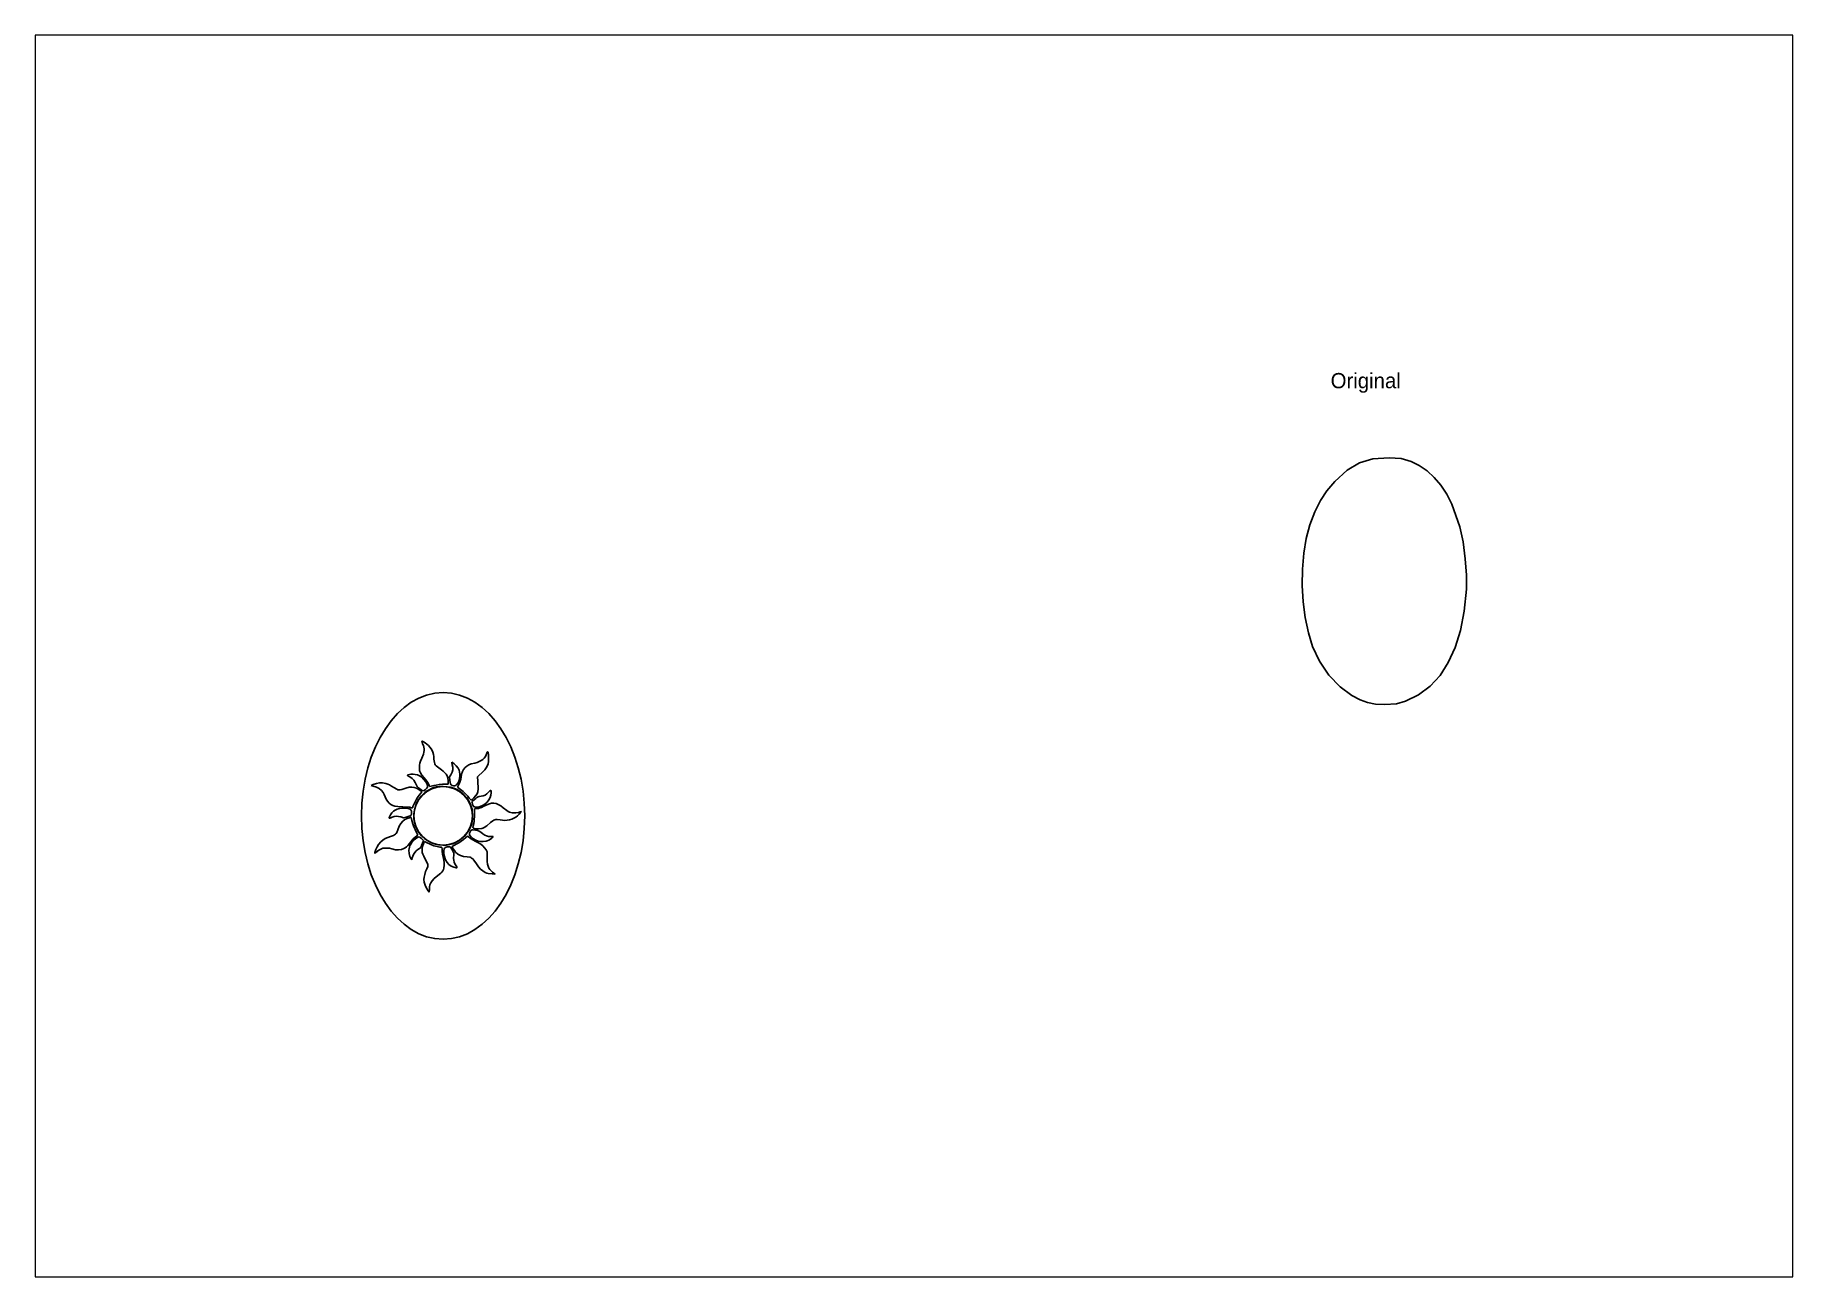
# Paper-space layout 'Presentación2' of a CAD drawing. Extents: x 1 to 295, y 1 to 209.
# The model-space entities are those that its viewports show. They can reach past a viewport. Long polylines and large blocks are cut down to what shows.
import ezdxf

# ---------------------------------------------------------------- set-up
doc = ezdxf.new("R2010")
doc.units = 0
doc.header["$MEASUREMENT"] = 0
doc.layers.add('Image', color=7, linetype='Continuous')

msp = doc.modelspace()

# ---------------------------------------------------------------- linework, layer by layer
at = {"linetype": 'Continuous'}
msp.add_circle((42.78, 216.69), 3.85, dxfattribs=at)
msp.add_ellipse((42.78, 216.69), major_axis=(0, 16.2), ratio=0.661953, dxfattribs=at)
at = {"layer": 'Image'}
for p, q in [((164.92, 263.58), (163.16, 263.07)), ((167.05, 263.72), (164.92, 263.58)), ((168.65, 263.63), (167.05, 263.72)), ((169.93, 263.24), (168.65, 263.63)), ((171.02, 262.7), (169.93, 263.24)), ((161.56, 262.11), (159.92, 260.6)), ((163.16, 263.07), (161.56, 262.11)), ((172.05, 261.99), (171.02, 262.7)), ((172.99, 261.13), (172.05, 261.99)), ((173.85, 260.11), (172.99, 261.13)), ((158.88, 259.39), (158.02, 258.1)), ((159.92, 260.6), (158.88, 259.39)), ((174.62, 258.95), (173.85, 260.11)), ((175.3, 257.64), (174.62, 258.95)), ((157.3, 256.64), (156.64, 254.9)), ((158.02, 258.1), (157.3, 256.64)), ((176.35, 254.65), (175.3, 257.64)), ((156.64, 254.9), (156.17, 253.14)), ((176.76, 252.68), (176.35, 254.65)), ((156.17, 253.14), (155.84, 251.19)), ((177.06, 250.46), (176.76, 252.68)), ((155.84, 251.19), (155.67, 249.11)), ((177.22, 248.29), (177.06, 250.46)), ((155.67, 249.11), (155.64, 246.97)), ((177.21, 246.47), (177.22, 248.29)), ((155.64, 246.97), (155.76, 244.82)), ((155.76, 244.82), (156.03, 242.73)), ((176.9, 243.6), (177.21, 246.47)), ((156.03, 242.73), (156.44, 240.74)), ((176.41, 241.05), (176.9, 243.6)), ((156.44, 240.74), (156.99, 238.93)), ((175.72, 238.79), (176.41, 241.05)), ((156.99, 238.93), (157.9, 237.01)), ((174.83, 236.82), (175.72, 238.79)), ((157.9, 237.01), (159.15, 235.18)), ((173.74, 235.14), (174.83, 236.82)), ((159.15, 235.18), (160.61, 233.62)), ((160.61, 233.62), (162.14, 232.49)), ((170.93, 232.61), (172.44, 233.74)), ((172.44, 233.74), (173.74, 235.14)), ((162.14, 232.49), (163.24, 231.92)), ((163.24, 231.92), (164.23, 231.57)), ((164.23, 231.57), (165.26, 231.38)), ((165.26, 231.38), (166.5, 231.32)), ((166.5, 231.32), (168.04, 231.39)), ((168.04, 231.39), (169.21, 231.74)), ((169.21, 231.74), (170.93, 232.61)), ((169.21, 231.74), (169.21, 231.74)), ((40.09, 226.17), (39.97, 226.5)), ((39.97, 226.5), (40.04, 226.5)), ((40.04, 226.5), (40.21, 226.41)), ((40.21, 226.41), (40.42, 226.28)), ((40.42, 226.28), (40.64, 226.12)), ((39.81, 223.88), (39.98, 224.25)), ((39.98, 224.25), (40.21, 224.8)), ((40.19, 225.93), (40.09, 226.17)), ((40.26, 225.71), (40.19, 225.93)), ((40.21, 224.8), (40.27, 225.05)), ((40.29, 225.49), (40.26, 225.71)), ((40.27, 225.05), (40.3, 225.27)), ((40.3, 225.27), (40.29, 225.49)), ((40.64, 226.12), (40.86, 225.92)), ((40.86, 225.92), (41.04, 225.72)), ((41.04, 225.72), (41.2, 225.51)), ((41.2, 225.51), (41.33, 225.28)), ((41.33, 225.28), (41.42, 225.04)), ((41.42, 225.04), (41.5, 224.77)), ((41.5, 224.77), (41.55, 224.47)), ((41.55, 224.47), (41.58, 224.14)), ((41.58, 224.14), (41.63, 223.7)), ((47.78, 223.95), (47.99, 224.11)), ((47.99, 224.11), (48.16, 224.29)), ((48.16, 224.29), (48.33, 224.5)), ((48.33, 224.5), (48.45, 224.71)), ((48.45, 224.71), (48.53, 224.91)), ((48.53, 224.91), (48.58, 225.05)), ((48.58, 225.05), (48.62, 225.11)), ((48.62, 225.11), (48.65, 225.09)), ((48.65, 225.09), (48.7, 225)), ((48.7, 225), (48.74, 224.7)), ((48.75, 224.27), (48.73, 223.83)), ((48.74, 224.7), (48.75, 224.27)), ((38.1, 221.99), (38.12, 222.05)), ((38.2, 221.92), (38.1, 221.99)), ((38.12, 222.05), (38.2, 222.09)), ((38.2, 222.09), (38.54, 222.15)), ((38.39, 221.8), (38.2, 221.92)), ((38.7, 221.6), (38.39, 221.8)), ((38.54, 222.15), (38.84, 222.16)), ((38.84, 222.16), (39.13, 222.12)), ((39.13, 222.12), (39.42, 222.06)), ((39.42, 222.06), (39.66, 221.97)), ((39.66, 223.06), (39.67, 223.35)), ((39.68, 222.67), (39.66, 223.06)), ((39.66, 221.97), (39.98, 221.77)), ((39.67, 223.35), (39.72, 223.6)), ((39.73, 222.53), (39.68, 222.67)), ((39.72, 223.6), (39.81, 223.88)), ((39.81, 222.36), (39.73, 222.53)), ((40, 222.05), (39.81, 222.36)), ((39.98, 221.77), (40.27, 221.49)), ((40.28, 221.7), (40, 222.05)), ((40.53, 221.42), (40.28, 221.7)), ((41.63, 223.7), (41.68, 223.54)), ((41.68, 223.54), (41.76, 223.4)), ((41.76, 223.4), (41.87, 223.26)), ((41.87, 223.26), (42.04, 223.12)), ((42.04, 223.12), (42.55, 222.75)), ((42.55, 222.75), (42.81, 222.55)), ((42.81, 222.55), (43.03, 222.36)), ((43.03, 222.36), (43.19, 222.15)), ((43.19, 222.15), (43.32, 221.93)), ((43.32, 221.93), (43.41, 221.67)), ((43.41, 221.67), (43.44, 221.28)), ((43.64, 221.8), (43.8, 222.1)), ((43.66, 221.39), (43.64, 221.8)), ((43.8, 222.1), (43.97, 222.45)), ((43.93, 223.68), (43.94, 223.73)), ((43.98, 223.41), (43.93, 223.68)), ((43.94, 223.73), (44.01, 223.71)), ((43.97, 222.45), (44.06, 222.76)), ((44.06, 223.07), (43.98, 223.41)), ((44.01, 223.71), (44.25, 223.53)), ((44.06, 222.76), (44.06, 223.07)), ((44.25, 223.53), (44.51, 223.25)), ((44.51, 223.25), (44.74, 222.94)), ((44.74, 222.94), (44.88, 222.68)), ((44.88, 222.68), (44.94, 222.42)), ((44.94, 222.42), (44.98, 222.16)), ((44.98, 221.89), (44.94, 221.62)), ((44.98, 222.16), (44.98, 221.89)), ((45.09, 221.52), (45.14, 221.79)), ((45.14, 221.79), (45.21, 222.18)), ((45.21, 222.18), (45.32, 222.51)), ((45.32, 222.51), (45.47, 222.79)), ((45.47, 222.79), (45.66, 223.04)), ((45.66, 223.04), (45.88, 223.24)), ((45.88, 223.24), (46.14, 223.4)), ((46.14, 223.4), (46.48, 223.52)), ((46.48, 223.52), (46.94, 223.63)), ((46.94, 223.63), (47.26, 223.72)), ((47.26, 223.72), (47.54, 223.82)), ((47.49, 221.98), (47.3, 221.82)), ((47.3, 221.82), (47.34, 221.25)), ((47.92, 222.37), (47.49, 221.98)), ((47.54, 223.82), (47.78, 223.95)), ((48.25, 222.75), (47.92, 222.37)), ((48.51, 223.13), (48.25, 222.75)), ((48.68, 223.51), (48.51, 223.13)), ((48.73, 223.83), (48.68, 223.51)), ((33.32, 220.68), (33.61, 220.81)), ((33.61, 220.61), (33.32, 220.68)), ((33.61, 220.81), (34.03, 220.94)), ((34.02, 220.47), (33.61, 220.61)), ((34.38, 220.28), (34.02, 220.47)), ((34.03, 220.94), (34.43, 221.01)), ((34.68, 220.04), (34.38, 220.28)), ((34.43, 221.01), (34.84, 221.01)), ((34.91, 219.76), (34.68, 220.04)), ((34.84, 221.01), (35.25, 220.94)), ((35.04, 219.52), (34.91, 219.76)), ((35.18, 219.21), (35.04, 219.52)), ((35.25, 220.94), (35.5, 220.86)), ((35.5, 220.86), (35.75, 220.75)), ((35.75, 220.75), (36.01, 220.61)), ((36.01, 220.61), (36.33, 220.41)), ((36.33, 220.41), (36.69, 220.18)), ((36.69, 220.18), (36.84, 220.12)), ((36.84, 220.12), (36.99, 220.1)), ((36.99, 220.1), (37.15, 220.1)), ((37.15, 220.1), (37.34, 220.14)), ((37.34, 220.14), (37.88, 220.31)), ((37.88, 220.31), (38.33, 220.44)), ((38.33, 220.44), (38.48, 220.45)), ((38.48, 220.45), (38.67, 220.45)), ((38.67, 220.45), (38.99, 220.41)), ((38.93, 221.37), (38.7, 221.6)), ((39.11, 221.09), (38.93, 221.37)), ((38.99, 220.41), (39.29, 220.31)), ((39.27, 220.73), (39.11, 221.09)), ((39.36, 220.54), (39.27, 220.73)), ((39.29, 220.31), (39.58, 220.15)), ((39.56, 220.38), (39.36, 220.54)), ((39.65, 219.42), (39.43, 219.12)), ((39.92, 220.1), (39.56, 220.38)), ((39.58, 220.15), (39.88, 219.93)), ((39.87, 219.68), (39.65, 219.42)), ((40, 219.83), (39.87, 219.68)), ((39.88, 219.93), (40, 219.83)), ((40.04, 220.02), (39.92, 220.1)), ((39.92, 220.1), (39.92, 220.1)), ((39.94, 219.33), (40.15, 219.54)), ((40.15, 219.98), (40.04, 220.02)), ((40.28, 220.04), (40.15, 219.98)), ((40.15, 219.54), (40.37, 219.74)), ((40.27, 221.49), (40.51, 221.17)), ((40.48, 220.17), (40.28, 220.04)), ((40.37, 219.74), (40.61, 219.92)), ((40.65, 220.32), (40.48, 220.17)), ((40.51, 221.17), (40.68, 220.83)), ((40.73, 221.14), (40.53, 221.42)), ((40.61, 219.92), (40.87, 220.08)), ((40.74, 220.45), (40.65, 220.32)), ((40.68, 220.83), (40.74, 220.61)), ((40.87, 220.89), (40.73, 221.14)), ((40.74, 220.61), (40.74, 220.45)), ((40.95, 220.68), (40.87, 220.89)), ((40.87, 220.08), (41.44, 220.36)), ((40.99, 220.58), (40.95, 220.68)), ((40.95, 220.68), (40.95, 220.68)), ((41.02, 220.56), (40.99, 220.58)), ((41.06, 220.55), (41.02, 220.56)), ((41.23, 220.58), (41.06, 220.55)), ((41.55, 220.67), (41.23, 220.58)), ((41.44, 220.36), (41.69, 220.46)), ((41.87, 220.74), (41.55, 220.67)), ((41.69, 220.46), (41.88, 220.52)), ((42.27, 220.8), (41.87, 220.74)), ((41.88, 220.52), (42.25, 220.54)), ((42.25, 220.54), (42.78, 220.54)), ((42.7, 220.84), (42.27, 220.8)), ((43.13, 220.85), (42.7, 220.84)), ((42.78, 220.54), (43.33, 220.52)), ((43.46, 220.86), (43.13, 220.85)), ((43.33, 220.52), (43.72, 220.48)), ((43.44, 221.28), (43.46, 220.86)), ((43.69, 221.08), (43.66, 221.39)), ((43.74, 220.88), (43.69, 221.08)), ((43.72, 220.48), (44.2, 220.35)), ((43.83, 220.76), (43.74, 220.88)), ((43.97, 220.69), (43.83, 220.76)), ((44.15, 220.63), (43.97, 220.69)), ((43.97, 220.69), (43.97, 220.69)), ((44.29, 220.63), (44.15, 220.63)), ((44.2, 220.35), (44.65, 220.14)), ((44.41, 220.67), (44.29, 220.63)), ((44.54, 220.78), (44.41, 220.67)), ((44.68, 220.94), (44.54, 220.78)), ((44.65, 220.14), (45.08, 219.86)), ((44.79, 221.14), (44.68, 220.94)), ((44.68, 220.46), (44.82, 220.73)), ((45.07, 220.17), (44.68, 220.46)), ((44.88, 221.37), (44.79, 221.14)), ((44.82, 220.73), (44.93, 220.97)), ((44.94, 221.62), (44.88, 221.37)), ((44.93, 220.97), (45.02, 221.24)), ((45.02, 221.24), (45.09, 221.52)), ((45.42, 219.89), (45.07, 220.17)), ((45.08, 219.86), (45.5, 219.49)), ((45.74, 219.59), (45.42, 219.89)), ((45.5, 219.49), (45.84, 219.1)), ((46.01, 219.3), (45.74, 219.59)), ((47.08, 219.36), (46.84, 219.08)), ((47.24, 219.6), (47.08, 219.36)), ((47.34, 219.87), (47.24, 219.6)), ((47.34, 221.25), (47.37, 220.26)), ((47.37, 220.26), (47.34, 219.87)), ((48.05, 219.32), (48.3, 219.42)), ((48.3, 219.42), (48.52, 219.57)), ((48.52, 219.57), (48.74, 219.79)), ((48.74, 219.79), (48.93, 219.98)), ((48.93, 219.98), (49.03, 220.06)), ((49.07, 219.41), (48.98, 219.12)), ((49.03, 220.06), (49.07, 220.03)), ((49.07, 220.03), (49.1, 219.96)), ((49.11, 219.72), (49.07, 219.41)), ((49.1, 219.96), (49.11, 219.72)), ((35.32, 218.88), (35.18, 219.21)), ((35.49, 218.61), (35.32, 218.88)), ((35.69, 218.38), (35.49, 218.61)), ((35.91, 218.2), (35.69, 218.38)), ((35.88, 216.84), (36.05, 217.09)), ((36.16, 218.06), (35.91, 218.2)), ((36.05, 217.09), (36.26, 217.29)), ((36.44, 217.97), (36.16, 218.06)), ((36.26, 217.29), (36.49, 217.46)), ((36.85, 217.92), (36.44, 217.97)), ((36.49, 217.46), (36.76, 217.58)), ((36.76, 217.58), (37.06, 217.67)), ((37.48, 217.89), (36.85, 217.92)), ((37.06, 217.67), (37.38, 217.71)), ((37.38, 217.71), (37.74, 217.71)), ((38.23, 217.84), (37.48, 217.89)), ((37.74, 217.71), (38.16, 217.66)), ((38.16, 217.66), (38.32, 217.62)), ((38.41, 217.82), (38.23, 217.84)), ((38.32, 217.62), (38.45, 217.56)), ((38.51, 217.79), (38.41, 217.82)), ((38.45, 217.56), (38.54, 217.49)), ((38.65, 217.73), (38.51, 217.79)), ((38.51, 217.79), (38.51, 217.79)), ((38.54, 217.49), (38.6, 217.4)), ((38.6, 217.4), (38.64, 217.29)), ((38.65, 217.16), (38.63, 216.91)), ((38.64, 217.29), (38.65, 217.16)), ((38.74, 217.73), (38.65, 217.73)), ((38.79, 217.8), (38.74, 217.73)), ((38.81, 217.92), (38.79, 217.8)), ((38.88, 218.11), (38.81, 217.92)), ((39.05, 218.46), (38.88, 218.11)), ((38.94, 216.94), (38.96, 217.23)), ((38.96, 217.23), (39.09, 217.81)), ((39.23, 218.8), (39.05, 218.46)), ((39.09, 217.81), (39.29, 218.36)), ((39.43, 219.12), (39.23, 218.8)), ((39.29, 218.36), (39.58, 218.87)), ((39.58, 218.87), (39.94, 219.33)), ((45.84, 219.1), (46.13, 218.7)), ((46.22, 219.02), (46.01, 219.3)), ((46.13, 218.7), (46.36, 218.25)), ((46.36, 218.83), (46.22, 219.02)), ((46.22, 219.02), (46.22, 219.02)), ((46.46, 218.75), (46.36, 218.83)), ((46.36, 218.25), (46.53, 217.77)), ((46.61, 218.85), (46.46, 218.75)), ((46.53, 217.77), (46.59, 217.56)), ((46.57, 218.52), (46.58, 218.58)), ((46.59, 218.43), (46.57, 218.52)), ((46.58, 218.58), (46.62, 218.63)), ((46.7, 218.09), (46.59, 218.43)), ((46.59, 217.56), (46.62, 217.37)), ((46.84, 219.08), (46.61, 218.85)), ((46.62, 218.63), (46.7, 218.68)), ((46.62, 217.37), (46.64, 216.75)), ((46.7, 218.68), (47.06, 218.97)), ((46.77, 217.97), (46.7, 218.09)), ((46.84, 217.9), (46.77, 217.97)), ((46.92, 217.86), (46.84, 217.9)), ((46.84, 217.9), (46.84, 217.9)), ((46.9, 216.81), (46.92, 217.62)), ((47.03, 217.84), (46.92, 217.86)), ((46.92, 217.62), (47.18, 217.65)), ((47.31, 217.85), (47.03, 217.84)), ((47.06, 218.97), (47.23, 219.11)), ((47.18, 217.65), (47.43, 217.68)), ((47.23, 219.11), (47.38, 219.19)), ((47.63, 217.92), (47.31, 217.85)), ((47.38, 219.19), (47.54, 219.24)), ((47.43, 217.68), (47.64, 217.73)), ((47.54, 219.24), (47.77, 219.27)), ((47.94, 218.04), (47.63, 217.92)), ((47.64, 217.73), (47.84, 217.8)), ((47.77, 219.27), (48.05, 219.32)), ((47.84, 217.8), (48.06, 217.91)), ((48.26, 218.24), (47.94, 218.04)), ((48.06, 217.91), (48.53, 218.15)), ((48.56, 218.51), (48.26, 218.24)), ((48.53, 218.15), (48.86, 218.29)), ((48.81, 218.81), (48.56, 218.51)), ((48.98, 219.12), (48.81, 218.81)), ((48.86, 218.29), (49.14, 218.35)), ((49.14, 218.35), (49.44, 218.35)), ((49.44, 218.35), (49.74, 218.3)), ((49.74, 218.3), (50.03, 218.19)), ((50.03, 218.19), (50.35, 218.01)), ((50.35, 218.01), (50.69, 217.75)), ((50.69, 217.75), (51.17, 217.38)), ((51.17, 217.38), (51.35, 217.26)), ((51.35, 217.26), (51.52, 217.18)), ((51.52, 217.18), (51.69, 217.12)), ((51.69, 217.12), (51.87, 217.1)), ((51.87, 217.1), (52.32, 217.09)), ((52.32, 217.09), (52.67, 217.12)), ((52.67, 217.12), (52.89, 217.2)), ((52.94, 217.12), (52.77, 216.9)), ((52.89, 217.2), (53.06, 217.28)), ((53.06, 217.28), (52.94, 217.12)), ((35.69, 216.43), (35.73, 216.56)), ((35.71, 216.41), (35.69, 216.43)), ((35.77, 216.41), (35.71, 216.41)), ((35.73, 216.56), (35.88, 216.84)), ((35.73, 216.56), (35.73, 216.56)), ((35.9, 216.44), (35.77, 216.41)), ((36.09, 216.51), (35.9, 216.44)), ((36.36, 216.61), (36.09, 216.51)), ((36.63, 216.64), (36.36, 216.61)), ((36.92, 216.62), (36.63, 216.64)), ((36.69, 214.51), (36.83, 214.86)), ((36.83, 214.86), (37.01, 215.32)), ((37.23, 216.55), (36.92, 216.62)), ((37.01, 215.32), (37.23, 215.71)), ((37.58, 216.43), (37.23, 216.55)), ((37.23, 215.71), (37.48, 216.01)), ((37.48, 216.01), (37.75, 216.22)), ((37.95, 216.53), (37.58, 216.43)), ((37.75, 216.22), (38.07, 216.36)), ((38.32, 216.64), (37.95, 216.53)), ((38.07, 216.36), (38.48, 216.46)), ((38.44, 216.69), (38.32, 216.64)), ((38.53, 216.75), (38.44, 216.69)), ((38.48, 216.46), (38.6, 216.49)), ((38.59, 216.82), (38.53, 216.75)), ((38.63, 216.91), (38.59, 216.82)), ((38.6, 216.49), (38.69, 216.1)), ((38.69, 216.1), (38.81, 215.63)), ((38.81, 215.63), (38.93, 215.24)), ((38.93, 216.64), (38.94, 216.94)), ((38.95, 216.34), (38.93, 216.64)), ((38.93, 215.24), (39.09, 214.88)), ((38.99, 216.04), (38.95, 216.34)), ((39.12, 215.49), (38.99, 216.04)), ((39.09, 214.88), (39.29, 214.51)), ((39.33, 214.97), (39.12, 215.49)), ((39.6, 214.5), (39.33, 214.97)), ((46.29, 215.02), (46.11, 214.71)), ((46.42, 215.34), (46.29, 215.02)), ((46.33, 214.58), (46.44, 214.77)), ((46.54, 215.68), (46.42, 215.34)), ((46.44, 214.77), (46.5, 214.83)), ((46.5, 214.83), (46.56, 214.86)), ((46.61, 215.98), (46.54, 215.68)), ((46.56, 214.86), (46.74, 214.87)), ((46.64, 216.31), (46.61, 215.98)), ((46.64, 216.75), (46.64, 216.31)), ((46.69, 215.15), (46.73, 215.4)), ((46.79, 215.08), (46.69, 215.15)), ((46.73, 215.4), (46.81, 215.7)), ((46.74, 214.87), (47.03, 214.82)), ((47, 215.01), (46.79, 215.08)), ((46.81, 215.7), (46.85, 215.98)), ((46.85, 215.98), (46.9, 216.81)), ((47.48, 215), (47, 215.01)), ((47, 215.01), (47, 215.01)), ((47.03, 214.82), (47.31, 214.76)), ((47.31, 214.76), (47.53, 214.67)), ((47.85, 215.04), (47.48, 215)), ((48.01, 215.08), (47.85, 215.04)), ((48.17, 215.15), (48.01, 215.08)), ((48.53, 215.4), (48.17, 215.15)), ((49.02, 215.82), (48.53, 215.4)), ((49.31, 216.06), (49.02, 215.82)), ((49.44, 216.14), (49.31, 216.06)), ((49.57, 216.19), (49.44, 216.14)), ((49.71, 216.21), (49.57, 216.19)), ((49.87, 216.21), (49.71, 216.21)), ((50.26, 216.15), (49.87, 216.21)), ((50.58, 216.11), (50.26, 216.15)), ((50.91, 216.09), (50.58, 216.11)), ((51.21, 216.11), (50.91, 216.09)), ((51.51, 216.17), (51.21, 216.11)), ((51.79, 216.25), (51.51, 216.17)), ((52.07, 216.37), (51.79, 216.25)), ((52.33, 216.52), (52.07, 216.37)), ((52.56, 216.7), (52.33, 216.52)), ((52.77, 216.9), (52.56, 216.7)), ((33.94, 212.27), (34.1, 212.63)), ((34.1, 212.63), (34.31, 212.95)), ((34.31, 212.95), (34.58, 213.26)), ((34.58, 213.26), (34.86, 213.51)), ((34.87, 212.43), (34.71, 212.37)), ((34.86, 213.51), (35.16, 213.71)), ((35.04, 212.46), (34.87, 212.43)), ((35.41, 212.47), (35.04, 212.46)), ((35.16, 213.71), (35.5, 213.87)), ((35.72, 212.43), (35.41, 212.47)), ((35.5, 213.87), (35.89, 213.99)), ((36.03, 212.36), (35.72, 212.43)), ((35.89, 213.99), (36.26, 214.11)), ((36.26, 214.11), (36.39, 214.18)), ((36.39, 214.18), (36.51, 214.27)), ((36.51, 214.27), (36.6, 214.38)), ((36.6, 214.38), (36.69, 214.51)), ((37.81, 212.49), (37.63, 212.39)), ((37.97, 212.62), (37.81, 212.49)), ((38.15, 212.81), (37.97, 212.62)), ((38.36, 213.08), (38.15, 212.81)), ((38.31, 212.38), (38.35, 212.56)), ((38.35, 212.56), (38.43, 212.79)), ((38.87, 213.66), (38.36, 213.08)), ((38.43, 212.79), (38.57, 213.04)), ((38.57, 213.04), (38.73, 213.28)), ((38.73, 213.28), (38.91, 213.49)), ((39.1, 213.88), (38.87, 213.66)), ((38.91, 213.49), (39.09, 213.65)), ((39.09, 213.65), (39.31, 213.8)), ((39.29, 214.03), (39.1, 213.88)), ((39.29, 214.51), (39.48, 214.17)), ((39.48, 214.17), (39.29, 214.03)), ((39.31, 213.8), (39.5, 213.91)), ((39.5, 213.91), (39.63, 213.94)), ((39.93, 214.08), (39.6, 214.5)), ((39.63, 213.94), (39.75, 213.86)), ((39.84, 212.53), (39.66, 212.42)), ((39.75, 213.86), (39.94, 213.71)), ((39.87, 212.58), (39.84, 212.53)), ((39.89, 212.67), (39.87, 212.58)), ((39.95, 212.86), (39.89, 212.67)), ((40.32, 213.71), (39.93, 214.08)), ((39.94, 213.71), (40.12, 213.54)), ((40.06, 213.11), (39.95, 212.86)), ((40.01, 212.42), (40.07, 212.68)), ((40.01, 212.15), (40.01, 212.42)), ((40.19, 213.45), (40.06, 213.11)), ((40.07, 212.68), (40.24, 213.13)), ((40.12, 213.54), (40.19, 213.45)), ((40.24, 213.13), (40.31, 213.26)), ((40.31, 213.26), (40.35, 213.31)), ((40.77, 213.4), (40.32, 213.71)), ((40.35, 213.31), (40.62, 213.18)), ((40.62, 213.18), (41.07, 212.96)), ((41.26, 213.14), (40.77, 213.4)), ((41.07, 212.96), (41.56, 212.77)), ((41.79, 212.96), (41.26, 213.14)), ((41.56, 212.77), (42.01, 212.65)), ((42.18, 212.87), (41.79, 212.96)), ((42.01, 212.65), (42.36, 212.6)), ((42.74, 212.84), (42.18, 212.87)), ((42.18, 212.87), (42.18, 212.87)), ((42.36, 212.6), (42.52, 212.59)), ((42.52, 212.59), (42.57, 212.56)), ((42.57, 212.56), (42.61, 212.52)), ((42.61, 212.52), (42.65, 212.36)), ((43.22, 212.86), (42.74, 212.84)), ((42.91, 212.3), (42.98, 212.43)), ((42.98, 212.43), (43.06, 212.52)), ((43.06, 212.52), (43.17, 212.59)), ((43.17, 212.59), (43.33, 212.63)), ((43.65, 212.92), (43.22, 212.86)), ((43.33, 212.63), (43.52, 212.64)), ((43.52, 212.64), (43.65, 212.63)), ((44.06, 213.04), (43.65, 212.92)), ((43.65, 212.63), (43.74, 212.57)), ((43.74, 212.57), (43.82, 212.47)), ((43.82, 212.47), (43.91, 212.3)), ((43.97, 212.69), (44.5, 212.97)), ((43.99, 212.58), (43.97, 212.69)), ((44.11, 212.37), (43.99, 212.58)), ((44.48, 213.23), (44.06, 213.04)), ((44.8, 213.4), (44.48, 213.23)), ((44.5, 212.97), (44.85, 213.16)), ((45.1, 213.61), (44.8, 213.4)), ((44.85, 213.16), (45.16, 213.36)), ((45.39, 213.85), (45.1, 213.61)), ((45.16, 213.36), (45.46, 213.58)), ((45.66, 214.12), (45.39, 213.85)), ((45.46, 213.58), (45.77, 213.85)), ((45.9, 214.41), (45.66, 214.12)), ((45.77, 213.85), (46, 214.04)), ((46.11, 214.71), (45.9, 214.41)), ((46, 214.04), (46.09, 213.97)), ((46.09, 213.97), (46.4, 213.72)), ((46.24, 214.29), (46.26, 214.41)), ((46.26, 214.18), (46.24, 214.29)), ((46.26, 214.41), (46.33, 214.58)), ((46.34, 214.06), (46.26, 214.18)), ((46.52, 213.86), (46.34, 214.06)), ((46.4, 213.72), (46.67, 213.54)), ((46.77, 213.68), (46.52, 213.86)), ((46.67, 213.54), (46.99, 213.37)), ((47.07, 213.51), (46.77, 213.68)), ((46.99, 213.37), (47.43, 213.16)), ((47.4, 213.39), (47.07, 213.51)), ((47.67, 213.33), (47.4, 213.39)), ((47.4, 213.39), (47.4, 213.39)), ((47.43, 213.16), (47.74, 212.99)), ((47.53, 214.67), (47.75, 214.54)), ((48.05, 213.33), (47.67, 213.33)), ((47.74, 212.99), (48.01, 212.77)), ((47.75, 214.54), (48.02, 214.33)), ((48.01, 212.77), (48.24, 212.5)), ((48.02, 214.33), (48.27, 214.16)), ((48.44, 213.36), (48.05, 213.33)), ((48.24, 212.5), (48.42, 212.21)), ((48.27, 214.16), (48.5, 214.05)), ((48.59, 213.41), (48.44, 213.36)), ((48.5, 214.05), (48.73, 214)), ((48.78, 213.5), (48.59, 213.41)), ((48.73, 214), (49.01, 213.99)), ((49.02, 213.64), (48.78, 213.5)), ((49.01, 213.99), (49.26, 213.99)), ((49.2, 213.77), (49.02, 213.64)), ((49.32, 213.88), (49.2, 213.77)), ((49.26, 213.99), (49.35, 213.96)), ((49.35, 213.96), (49.32, 213.88)), ((33.8, 211.76), (33.83, 211.87)), ((33.93, 211.86), (33.8, 211.76)), ((33.83, 211.87), (33.94, 212.27)), ((34.36, 212.18), (33.93, 211.86)), ((34.71, 212.37), (34.36, 212.18)), ((36.53, 212.25), (36.03, 212.36)), ((36.94, 212.22), (36.53, 212.25)), ((37.3, 212.26), (36.94, 212.22)), ((37.63, 212.39), (37.3, 212.26)), ((38.29, 212.18), (38.31, 212.38)), ((38.32, 211.75), (38.29, 212.18)), ((38.42, 211.34), (38.32, 211.75)), ((38.49, 211.17), (38.42, 211.34)), ((38.58, 211.03), (38.49, 211.17)), ((38.67, 210.92), (38.58, 211.03)), ((38.73, 211.18), (38.67, 210.92)), ((38.81, 211.42), (38.73, 211.18)), ((38.9, 211.63), (38.81, 211.42)), ((39.06, 211.87), (38.9, 211.63)), ((39.25, 212.1), (39.06, 211.87)), ((39.46, 212.29), (39.25, 212.1)), ((39.66, 212.42), (39.46, 212.29)), ((40.04, 211.9), (40.01, 212.15)), ((40.11, 211.67), (40.04, 211.9)), ((40.23, 211.39), (40.11, 211.67)), ((40.44, 211.01), (40.23, 211.39)), ((40.65, 210.59), (40.44, 211.01)), ((40.76, 210.29), (40.65, 210.59)), ((40.78, 210.16), (40.76, 210.29)), ((40.78, 210.06), (40.78, 210.16)), ((42.65, 212.36), (42.67, 212.06)), ((42.67, 212.06), (42.71, 211.61)), ((42.71, 211.61), (42.82, 211.11)), ((42.82, 211.11), (42.92, 210.62)), ((42.86, 211.96), (42.88, 212.14)), ((42.87, 211.76), (42.86, 211.96)), ((42.95, 211.34), (42.87, 211.76)), ((42.93, 210.22), (42.87, 209.81)), ((42.88, 212.14), (42.91, 212.3)), ((42.92, 210.62), (42.93, 210.22)), ((43.11, 210.91), (42.95, 211.34)), ((43.31, 210.57), (43.11, 210.91)), ((43.55, 210.3), (43.31, 210.57)), ((43.83, 210.1), (43.55, 210.3)), ((43.91, 212.3), (44.11, 211.95)), ((44.27, 212.13), (44.11, 212.37)), ((44.11, 211.95), (44.19, 211.79)), ((44.18, 211.61), (44.15, 211.11)), ((44.15, 211.11), (44.17, 210.86)), ((44.17, 210.86), (44.23, 210.62)), ((44.19, 211.79), (44.18, 211.61)), ((44.23, 210.62), (44.34, 210.38)), ((44.43, 211.93), (44.27, 212.13)), ((44.34, 210.38), (44.5, 210.14)), ((44.72, 211.67), (44.43, 211.93)), ((44.5, 210.14), (44.64, 209.91)), ((45.06, 211.49), (44.72, 211.67)), ((45.46, 211.36), (45.06, 211.49)), ((45.96, 211.3), (45.46, 211.36)), ((46.33, 211.25), (45.96, 211.3)), ((46.44, 211.21), (46.33, 211.25)), ((46.53, 211.15), (46.44, 211.21)), ((46.67, 211.03), (46.53, 211.15)), ((46.81, 210.87), (46.67, 211.03)), ((47.15, 210.37), (46.81, 210.87)), ((47.41, 210.01), (47.15, 210.37)), ((48.42, 212.21), (48.55, 211.95)), ((48.55, 211.95), (48.56, 211.19)), ((48.56, 211.19), (48.57, 210.69)), ((48.57, 210.69), (48.6, 210.35)), ((48.6, 210.35), (48.68, 210.08)), ((40.27, 208.33), (40.29, 208.64)), ((40.31, 207.97), (40.27, 208.33)), ((40.29, 208.64), (40.37, 209)), ((40.42, 207.58), (40.31, 207.97)), ((40.37, 209), (40.49, 209.38)), ((40.49, 209.38), (40.64, 209.74)), ((40.64, 209.74), (40.78, 210.06)), ((41.16, 207.89), (41.05, 207.64)), ((41.33, 208.14), (41.16, 207.89)), ((41.62, 208.46), (41.33, 208.14)), ((42.1, 208.84), (41.62, 208.46)), ((42.48, 209.15), (42.1, 208.84)), ((42.62, 209.31), (42.48, 209.15)), ((42.73, 209.47), (42.62, 209.31)), ((42.82, 209.63), (42.73, 209.47)), ((42.87, 209.81), (42.82, 209.63)), ((44.17, 209.94), (43.83, 210.1)), ((44.5, 209.87), (44.17, 209.94)), ((44.17, 209.94), (44.17, 209.94)), ((44.6, 209.87), (44.5, 209.87)), ((44.64, 209.91), (44.6, 209.87)), ((47.68, 209.71), (47.41, 210.01)), ((47.98, 209.47), (47.68, 209.71)), ((48.32, 209.27), (47.98, 209.47)), ((48.51, 209.18), (48.32, 209.27)), ((48.69, 209.13), (48.51, 209.18)), ((48.68, 210.08), (48.81, 209.83)), ((49.21, 209.07), (48.69, 209.13)), ((48.81, 209.83), (48.93, 209.66)), ((48.93, 209.66), (49.1, 209.48)), ((49.1, 209.48), (49.28, 209.31)), ((49.63, 209.03), (49.21, 209.07)), ((49.21, 209.07), (49.21, 209.07)), ((49.28, 209.31), (49.45, 209.18)), ((49.45, 209.18), (49.64, 209.04)), ((49.64, 209.04), (49.63, 209.03)), ((40.6, 207.19), (40.42, 207.58)), ((40.82, 206.84), (40.6, 207.19)), ((40.97, 206.65), (40.82, 206.84)), ((40.82, 206.84), (40.82, 206.84)), ((40.98, 207.05), (40.97, 206.65)), ((40.99, 207.38), (40.98, 207.05)), ((41.05, 207.64), (40.99, 207.38))]:
    msp.add_line(p, q, dxfattribs=at)

# ---------------------------------------------------------------- texts
at = {"linetype": 'Continuous', "insert": (159.37, 274.86), "char_height": 2, "attachment_point": 1}
msp.add_mtext_dynamic_manual_height_columns('Original', width=799.6196, gutter_width=10, heights=[0], dxfattribs=at)

psp = doc.layouts.new('Presentación2')

# ---------------------------------------------------------------- viewports
at = {"layer": '0', "linetype": 'Continuous', "view_target_point": (104.64, 237.69)}
psp.add_viewport(center=(148.31, 104.76), size=(294.28, 207.8662), view_center_point=(0, 0), view_height=163.0926, dxfattribs=at)

doc.saveas('drawing.dxf')
